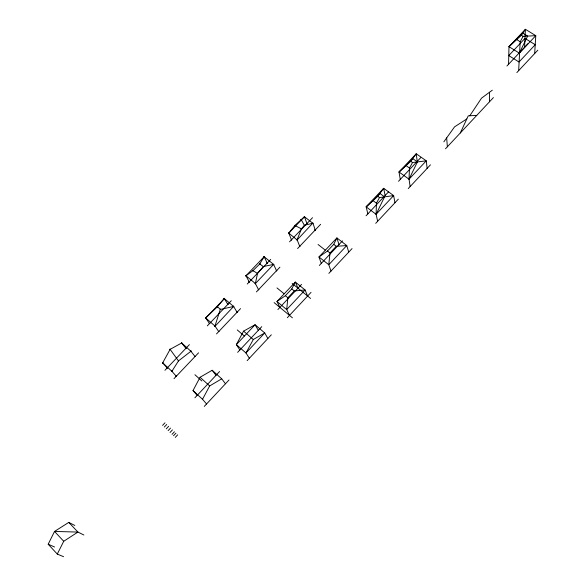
<?xml version="1.0" encoding="UTF-8"?>
<svg xmlns="http://www.w3.org/2000/svg" width="586" height="586" viewBox="0 0 586 586"><rect width="100%" height="100%" fill="white"/><g stroke="black" fill="none" stroke-linecap="round" stroke-linejoin="round"><path stroke-width="0.88" d="M215.033 326.285L215.209 326.065M215.187 325.86L214.85 326.124M217.223 306.925L217.626 306.91M220.124 309.415L220.512 309.093M304.61 225.632L304.259 225.317L312.821 223.237L304.456 216.747L294.919 225.383L288.795 233.133L297.139 239.96L312.917 223.01L315.195 230.02M233.624 306.705L233.777 306.266L215.172 326.124M508.567 64.255L508.992 46.675L525.4 29.3L535.787 35.665L534.674 53.531M273.779 264.542L273.757 264.594M377.648 221.244L376.102 214.293L376.432 203.181L379.501 197.577L393.646 195.599L394.949 202.763M170.35 349.439L169.947 349.124L170.284 349.512M245.842 275.984L246.142 275.632M518.654 70.65L520.185 41.731L523.13 36.325L535.787 35.665L519.342 53.15L508.992 46.675L522.815 33.109L527.649 36.09L519.342 53.15M410.134 186.553L409.035 179.199L409.482 168.057L412.515 162.512L426.264 160.835L427.135 168.394M524.565 47.246L525.4 29.3L521.372 35.233L508.992 46.675M255.262 283.8L255.371 283.639M264.323 256.866L263.905 256.668L264.337 256.587M162.901 362.976L162.871 363.02M253.196 270.747L252.896 270.461M252.778 270.512L253.159 270.827M172.108 371.399L171.669 371.436L172.101 371.114M273.728 264.572L273.625 264.191M246.12 275.94L246.054 275.537M181.455 343.162L181.792 342.781M205.774 317.693L205.642 318.081L224.585 298.435M301.351 219.582L301.233 219.647M288.686 233.353L288.979 232.986M191.095 351.454L190.706 351.439L191.065 351.058M191.131 351.139L191.058 351.49M297.007 239.945L297.307 239.535M307.621 296.033L305.086 289.982L294.282 290.949L287.865 297.769L286.7 309.576L289.499 315.393M304.361 216.959L304.339 216.542M348.721 252.141L346.765 245.563L336.276 246.303L330.006 252.976L328.783 264.726L330.987 271.084M205.547 318.154L205.554 317.707M220.446 309.423L233.594 306.456L237.081 312.257M258.551 289.652L255.371 283.587L257.54 273.318M259.847 263.839L259.598 264.213M233.345 306.405L233.682 306.251M172.028 371.048L171.669 371.436M162.454 362.741L162.879 362.653M301.358 229.045L301.285 228.657M218.725 331.581L214.967 326.021L220.321 309.254L217.421 306.764L205.649 317.92L209.517 323.56M259.62 264.183L259.818 263.803M299.717 246.31L297.102 239.74L301.438 228.855L304.383 225.28M301.651 228.965L295.073 225.573M224.02 298.538L224.563 298.464M460.325 132.949L468.243 115.86L476.777 115.376M297.241 239.506L296.934 239.894M376.102 214.293L393.646 195.599L383.676 188.304L366.169 206.873L376.102 214.293L384.555 196.874L379.911 193.453L366.169 206.873L367.847 213.883M409.035 179.199L426.264 160.835L416.228 153.766L399.029 172.013L409.035 179.199L417.43 161.912L412.749 158.601L399.029 172.013L400.26 179.419M294.846 225.405L294.897 225.332M321.282 263.392L318.96 256.968L327.479 250.998L333.756 244.34L336.899 237.931L346.765 245.563L328.783 264.726L318.96 256.968L336.899 237.931L338.979 244.582M190.824 351.058L190.706 351.439M63.566 556.7L57.289 554.07L48.184 544.24L54.527 531.436L68.767 522.404L74.818 525.459M57.289 554.07L63.728 541.266L77.931 532.066L83.879 535.003M279.896 307.401L276.973 301.512L285.367 295.718L291.777 288.905L295.315 282.049L305.086 289.982L286.7 309.576L276.973 301.512L295.315 282.049L297.974 288.18M197.167 395.367L193.021 390.584L200.053 377.259L212.169 370.264L221.728 378.82L225.478 383.771M206.565 403.966L202.529 399.278L209.663 385.94L221.728 378.82M267.868 338.496L264.747 332.973L255.078 324.739L243.578 331.141L236.348 344.612L239.857 349.974M258.309 330.35L255.078 324.739L236.348 344.612L245.974 352.984L264.747 332.973L253.299 339.499L245.974 352.984L249.365 358.258M167.178 367.942L162.688 362.851L170.101 349.351L181.675 342.993L190.926 351.27L195.035 356.522M276.533 270.717L273.611 264.425L263.348 266.527L257.459 273.472M255.21 283.595L255.555 283.39M264.271 256.522L259.701 264.015L252.991 270.615L245.952 275.772L249.24 281.917M252.998 270.651L257.261 273.325M176.283 376.271L171.896 371.268L178.525 360.873L190.926 351.27M263.282 266.542L259.576 263.832M469.796 115.772L481.531 98.148L492.313 90.185M312.924 223.273L312.631 223.413M443.858 141.827L454.59 126.825L466.808 118.958M399.029 172.013L410.808 161.304L416.228 153.766L417.225 161.377M366.169 206.873L377.809 196.325L383.676 188.304L385.105 195.526M301.307 219.34L300.918 219.545M217.421 306.764L224.226 298.486L233.594 306.456M255.481 283.368L255.174 283.763M173.522 435.764L175.932 433.193M175.258 437.412L177.668 434.834M204.287 406.406L229.031 379.977M247.131 360.646L271.34 334.789M287.316 317.722L311.027 292.399M328.849 273.369L352.047 248.589M375.707 223.325L398.341 199.145M408.222 188.597L430.461 164.834M445.485 148.793L493.419 97.598M516.852 72.569L537.816 50.184M194.889 397.791L219.567 371.546M237.63 352.347L261.774 326.666M277.889 309.533L301.541 284.386M319.319 265.48L342.466 240.868M366.067 215.773L388.657 191.761M398.517 181.279L420.711 157.678M506.927 66.006L527.847 43.752M166.241 428.864L168.643 426.3M168.116 430.644L170.526 428.08M170.035 432.461L172.438 429.89M172.028 434.351L174.438 431.779M162.571 425.385L164.974 422.828M164.322 427.048L166.724 424.491M174.02 378.651L198.559 352.816M216.512 333.91L240.531 308.624M256.382 291.938L279.91 267.165M297.6 248.545L320.63 224.299M255.371 283.587L273.611 264.425L264.147 256.734L245.952 275.772L255.225 283.412M291.484 239.784L288.795 233.133L304.456 216.747L306.925 223.581M164.922 370.308L189.395 344.649M207.305 325.875L231.265 300.757M247.248 284.005L270.725 259.393M289.535 241.828L312.521 217.721M288.905 232.92L288.598 233.309M304.486 225.515L301.145 219.501M215.077 325.809L215.077 326.248M181.55 343.206L181.653 342.759M224.365 298.274L223.969 298.56M233.514 306.229L233.47 306.676M48.184 544.24L54.557 547.002M521.372 35.233L523.13 36.325M516.618 39.511L520.185 41.731M410.808 161.304L412.515 162.512M406.032 165.589L409.482 168.057M377.809 196.325L379.501 197.577M373.004 200.639L376.432 203.181M333.756 244.34L336.276 246.303M327.479 250.998L330.006 252.976M318.073 244.494L325.215 250.097M292.187 283.463L310.573 298.435M291.777 288.905L294.282 290.949M277.002 287.931L284.071 293.747M285.367 295.718L287.865 297.769M274.131 302.61L292.436 317.832M243.578 331.141L253.299 339.499M237.271 329.94L244.267 335.976M205.649 317.92L214.967 326.021M200.053 377.259L209.663 385.94M194.918 374.725L201.84 380.988M162.688 362.851L171.896 371.268M193.021 390.584L202.529 399.278M68.767 522.404L77.931 532.066L54.527 531.436L63.728 541.266M181.675 342.993L185.887 348.326M212.169 370.264L216.029 375.311M170.101 349.351L178.532 360.991M224.226 298.486L227.829 304.361M264.147 256.734L267.179 263.107M446.678 137.886L447.36 146.793M489.486 92.273L489.53 101.752M314.938 230.02L315.451 230.012L314.946 229.968M306.668 223.588L307.181 223.559L306.676 223.559M299.461 246.31L299.981 246.31L299.468 246.259M291.227 239.784L291.74 239.755L291.227 239.762M276.277 270.717L276.79 270.695L276.277 270.717M266.923 263.107L267.436 263.085L266.923 263.107M258.807 289.63L258.294 289.704L258.807 289.63M248.984 281.917L249.497 281.888L248.984 281.888M236.825 312.25L237.345 312.228L236.825 312.25M227.566 304.361L228.086 304.339L227.573 304.332M218.468 331.573L218.988 331.581L218.475 331.522M209.261 323.553L209.773 323.509L209.261 323.553M162.483 362.99L162.49 362.954M194.779 356.515L195.299 356.471L194.779 356.515M185.63 348.326L186.143 348.333L185.637 348.274M176.02 376.263L176.547 376.249L176.027 376.234M166.922 367.935L167.442 367.92L166.922 367.905M535.223 44.712L518.991 62.013L508.78 55.575L524.975 38.39L535.223 44.712"/></g></svg>
